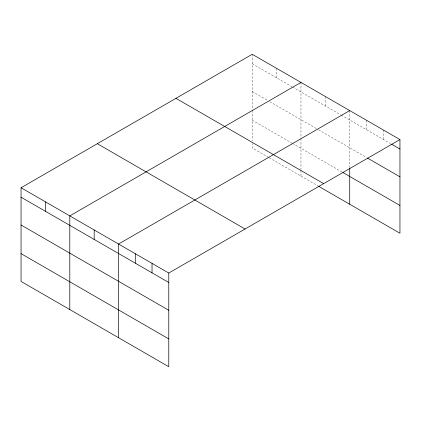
<?xml version="1.0" encoding="UTF-8"?>
<svg xmlns="http://www.w3.org/2000/svg" width="421" height="421" viewBox="0 0 421 421"><rect width="100%" height="100%" fill="white"/><g stroke="black" fill="none" stroke-linecap="round" stroke-linejoin="round"><path stroke-width="0.32" stroke-dasharray="2.1 1.58" d="M252.221 63.745L291.9 86.658M292.469 86.984L340.652 114.801M341.22 115.128L390.462 143.561M252.221 91.536L267.524 100.372M269.793 101.682L317.976 129.5M318.544 129.826L366.465 157.491M252.221 120.164L291.9 143.077M292.469 143.403L341.789 171.879M268.661 157.449L252.221 147.955L252.221 143.429M269.23 157.775L317.976 185.919M383.21 129.91L383.21 139.372M366.465 120.248L366.465 129.705M349.725 110.581L349.725 167.347M325.349 96.509L325.349 105.966M300.973 82.432L300.973 137.899M300.973 138.551L300.973 169.637M300.973 170.284L300.973 176.099M276.597 68.36L276.597 77.817M252.221 54.288L252.221 109.755M252.221 110.407L252.221 140.846"/><path stroke-width="0.63" d="M21.05 187.755L168.779 273.045L168.779 366.712L21.05 281.423L21.05 187.755L252.221 54.288L399.95 139.577L399.95 233.245L318.544 186.245M300.973 82.432L69.802 215.899L69.802 309.567M349.725 110.581L118.548 244.048L118.548 337.71M168.779 273.045L399.95 139.577M391.577 144.203L399.95 149.034M367.58 158.138L399.95 176.825M342.92 172.531L399.95 205.459M175.936 98.33L323.665 183.624M97.335 143.708L245.064 229.003M21.05 197.212L168.779 282.502M21.05 225.003L168.779 310.293M21.05 253.631L168.779 338.921M349.725 168L349.725 204.248M152.034 263.378L152.034 272.834M135.294 253.71L135.294 263.167M94.178 229.971L94.178 239.428M45.426 201.827L45.426 211.284"/></g></svg>
